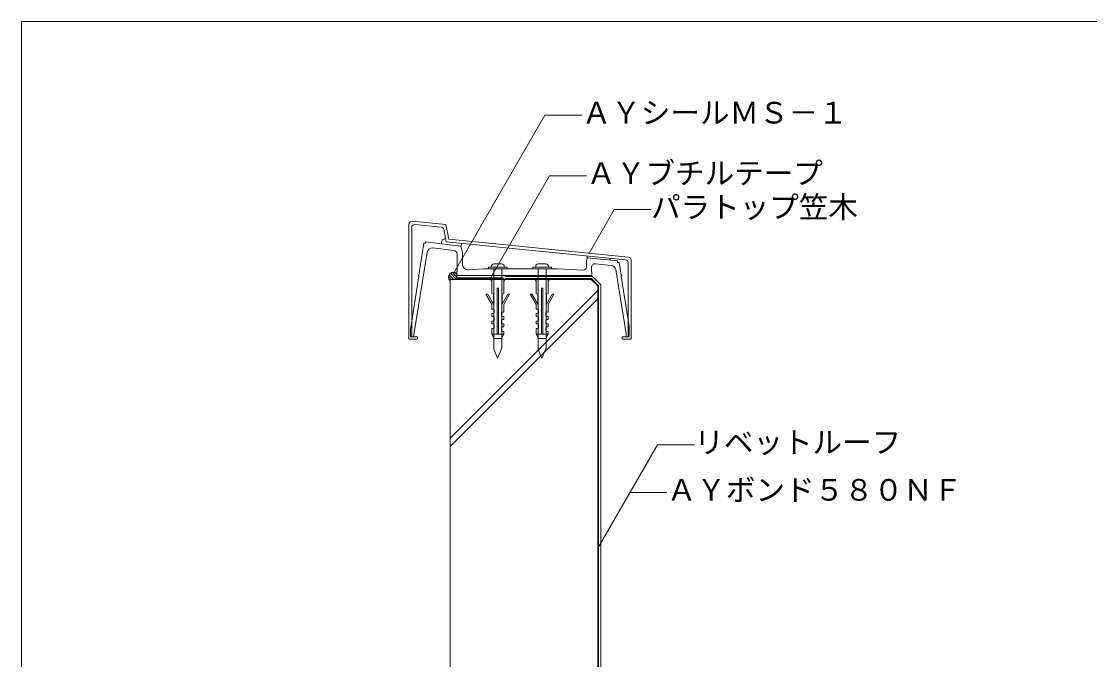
# Model space of a CAD drawing. Units: millimetres, scale not verified. Extents: x -675 to 675, y -471 to 460.
# Drawn here: x -675 to 48, y 28 to 460 of the extents above; entities that cross this region are included whole.
import ezdxf
from ezdxf.enums import TextEntityAlignment as Align

# ---------------------------------------------------------------- set-up
doc = ezdxf.new("R2010")
doc.units = ezdxf.units.MM
doc.header["$LTSCALE"] = 5
for name, color, linetype, lineweight in [('1-2_ハッチング', 4, 'Continuous', 9), ('1-4_リベットルーフ', 6, 'Continuous', 18), ('1-6_アンカー類', 4, 'Continuous', 9), ('1-7_設備', 3, 'Continuous', 18), ('1-A_元図・躯体', 7, 'Continuous', 18), ('1-B_その他', 5, 'Continuous', 18), ('1-C_アンカー類②', 4, 'Continuous', 9), ('E-E', 7, 'Continuous', 18), ('F-F', 7, 'Continuous', 18)]:
    doc.layers.add(name, color=color, linetype=linetype, lineweight=lineweight)
doc.styles.add('ＭＳ ゴシック', font='')
doc.styles.get('ＭＳ ゴシック').set_extended_font_data('MS Gothic')

msp = doc.modelspace()

# ---------------------------------------------------------------- linework, layer by layer
at = {"layer": '1-2_ハッチング'}
for p, q in [((-380.483, 285.459), (-384.582, 289.558)), ((-380.211, 286.954), (-383.465, 290.209)), ((-380.211, 288.722), (-381.833, 290.345)), ((-384.018, 285.459), (-385.695, 287.135)), ((-382.251, 285.459), (-385.347, 288.555))]:
    msp.add_line(p, q, dxfattribs=at)
msp.add_arc((-382.399, 286.926), 3.425, 50.282, 225.262, dxfattribs=at)
at = {"layer": '1-4_リベットルーフ'}
for p, q in [((-380.211, 287.959), (-349.233, 287.959)), ((-348.265, 286.105), (-348.774, 286.312)), ((-347.972, 287.605), (-348.481, 287.812)), ((-289.103, 285.959), (-347.513, 285.959)), ((-288.482, 287.459), (-347.22, 287.459)), ((-289.103, 285.959), (-284.311, 281.166)), ((-288.482, 287.459), (-282.811, 281.787)), ((-284.311, -52.575), (-284.311, 281.166)), ((-282.811, -52.575), (-282.811, 281.787))]:
    msp.add_line(p, q, dxfattribs=at)
msp.add_lwpolyline([(-380.211, 287.959), (-380.211, 286.459), (-349.526, 286.459)], dxfattribs=at)
msp.add_arc((-349.526, 284.459), 2, 67.92, 90, dxfattribs=at)
at = {"layer": '1-6_アンカー類'}
for p, q in [((-358.76, 293.658), (-346.261, 293.658)), ((-358.76, 293.658), (-358.76, 292.659)), ((-358.76, 292.659), (-346.261, 292.659)), ((-357.01, 293.959), (-357.01, 293.658)), ((-355.26, 292.659), (-355.26, 238.292)), ((-350.01, 295.959), (-355.01, 295.959)), ((-354.01, 292.609), (-354.01, 292.509)), ((-351.01, 292.609), (-351.01, 292.509)), ((-349.76, 292.659), (-349.76, 239.088)), ((-348.01, 293.959), (-348.01, 293.658)), ((-346.261, 293.658), (-346.261, 292.659)), ((-328.76, 293.608), (-316.261, 293.608)), ((-328.76, 293.608), (-328.76, 292.609)), ((-328.76, 292.609), (-316.261, 292.609)), ((-327.01, 293.909), (-327.01, 293.608)), ((-325.26, 292.609), (-325.26, 238.242)), ((-320.01, 295.909), (-325.01, 295.909)), ((-321.01, 292.609), (-321.01, 292.509)), ((-319.76, 292.609), (-319.76, 239.038)), ((-318.01, 293.909), (-318.01, 293.608)), ((-316.261, 293.608), (-316.261, 292.609)), ((-352.675, 232.05), (-349.76, 239.088)), ((-322.675, 232), (-319.76, 239.038)), ((-352.675, 232.05), (-355.26, 238.292)), ((-322.675, 232), (-325.26, 238.242))]:
    msp.add_line(p, q, dxfattribs=at)
msp.add_lwpolyline([(-321.01, 292.609), (-324.01, 292.609), (-324.01, 292.509)], dxfattribs=at)
for centre, start, end in [((-355.01, 293.959), 90, 180), ((-350.01, 293.959), 0, 90), ((-325.01, 293.909), 90, 180), ((-320.01, 293.909), 0, 90)]:
    msp.add_arc(centre, 2, start, end, dxfattribs=at)
at = {"layer": '1-7_設備'}
for p, q in [((-412.761, 245.459), (-412.761, 322.749)), ((-410.761, 320.539), (-410.761, 246.559)), ((-390.892, 320.762), (-408.562, 322.529)), ((-389.131, 319.172), (-387.426, 310.817)), ((-264.062, 300.491), (-385.761, 312.661)), ((-400.384, 303.76), (-409.511, 246.559)), ((-402.661, 309.93), (-405.947, 288.255)), ((-402.661, 309.93), (-401.667, 309.812)), ((-396.516, 306.684), (-382.216, 304.99)), ((-266.062, 298.681), (-387.426, 310.817)), ((-292.511, 297.959), (-292.011, 299.953)), ((-292.511, 293.741), (-292.511, 297.959)), ((-264.261, 296.691), (-264.261, 246.559)), ((-262.261, 245.459), (-262.261, 298.501)), ((-372.286, 291.896), (-362.261, 292.459)), ((-362.261, 292.459), (-354.01, 292.459)), ((-354.01, 292.659), (-351.011, 292.659)), ((-354.01, 292.659), (-354.01, 292.459)), ((-351.011, 292.659), (-351.011, 292.459)), ((-321.01, 292.609), (-321.01, 292.459)), ((-289.111, 293.488), (-289.111, 290.459)), ((-288.911, 290.259), (-289.111, 290.459)), ((-288.911, 290.259), (-288.911, 287.959)), ((-286.364, 295.976), (-275.82, 294.929)), ((-272.712, 292.018), (-265.511, 248.494)), ((-406.037, 287.662), (-411.511, 251.559)), ((-263.511, 253.559), (-268.904, 287.662)), ((-411.511, 251.559), (-411.511, 246.559)), ((-411.511, 246.559), (-409.511, 246.559)), ((-410.761, 246.559), (-406.761, 246.559)), ((-406.761, 245.459), (-406.761, 246.559)), ((-264.261, 246.559), (-268.261, 246.559)), ((-268.261, 245.459), (-268.261, 246.559)), ((-265.511, 248.494), (-265.511, 246.559)), ((-407.261, 244.959), (-412.261, 244.959)), ((-267.761, 244.959), (-262.761, 244.959))]:
    msp.add_line(p, q, dxfattribs=at)
for points in [[(-410.562, 324.739), (-387.761, 322.459), (-385.761, 312.661)], [(-377.511, 307.957), (-401.517, 310.801), (-401.667, 309.812)], [(-376.511, 295.889), (-376.511, 303.959), (-377.511, 307.957)], [(-380.011, 302.508), (-380.011, 290.959), (-380.211, 290.759), (-380.211, 287.959), (-288.911, 287.959)], [(-268.998, 288.255), (-270.349, 296.798), (-271.378, 296.9), (-271.539, 297.921), (-292.011, 299.953)], [(-321.01, 292.609), (-324.01, 292.609), (-324.01, 292.459), (-351.011, 292.459)], [(-294.591, 291.743), (-312.26, 292.459), (-321.01, 292.459)], [(-263.511, 253.559), (-263.511, 246.559), (-265.511, 246.559)]]:
    msp.add_lwpolyline(points, dxfattribs=at)
for centre, radius, start, end in [((-410.761, 322.749), 2, 84.29021, 180), ((-408.761, 320.539), 2, 84.2901, 180), ((-391.09, 318.772), 2, 11.53564, 84.28911), ((-388.226, 310.424), 2.365, 80.14207, 201.38539), ((-396.928, 303.209), 3.5, 83.24363, 170.93528), ((-382.511, 302.508), 2.5, 360, 83.24363), ((-379.122, 309.896), 2.365, 306.04117, 356.47701), ((-286.141, 300.076), 5.862, 168.32159, 181.21526), ((-282.422, 299.851), 5.862, 346.04002, 358.82635), ((-266.261, 296.691), 2, 360, 84.28911), ((-264.261, 298.501), 2, 360, 84.28911), ((-372.511, 295.889), 4, 180, 273.21316), ((-294.511, 293.741), 2, 267.68046, 360), ((-286.611, 293.488), 2.5, 84.33244, 180), ((-276.165, 291.446), 3.5, 9.39536, 84.33244), ((-405.992, 287.959), 0.3, 81.3787, 261.3787), ((-268.951, 287.959), 0.3, 278.98761, 98.98761), ((-412.261, 245.459), 0.5, 180, 270), ((-407.261, 245.459), 0.5, 270, 360), ((-267.761, 245.459), 0.5, 180, 270), ((-262.761, 245.459), 0.5, 270, 360)]:
    msp.add_arc(centre, radius, start, end, dxfattribs=at)
at = {"layer": '1-A_元図・躯体'}
for p, q in [((-384.811, 285.459), (-384.811, -314.024)), ((-289.311, 285.459), (-384.811, 285.459)), ((-289.311, 285.459), (-284.811, 280.959)), ((-384.811, 178.018), (-284.811, 278.018)), ((-284.811, -314.024), (-284.811, 280.959)), ((-384.811, 172.361), (-284.811, 272.361))]:
    msp.add_line(p, q, dxfattribs=at)
at = {"layer": '1-B_その他'}
for p, q in [((-380.211, 285.985), (-379.737, 286.459)), ((-380.211, 286.459), (-380.211, 285.459)), ((-359.238, 285.459), (-380.211, 285.459)), ((-379.853, 285.459), (-378.853, 286.459)), ((-378.969, 285.459), (-377.969, 286.459)), ((-378.085, 285.459), (-377.085, 286.459)), ((-377.201, 285.459), (-376.201, 286.459)), ((-376.317, 285.459), (-375.317, 286.459)), ((-375.433, 285.459), (-374.433, 286.459)), ((-374.549, 285.459), (-373.549, 286.459)), ((-373.666, 285.459), (-372.666, 286.459)), ((-372.782, 285.459), (-371.782, 286.459)), ((-371.898, 285.459), (-370.898, 286.459)), ((-371.014, 285.459), (-370.014, 286.459)), ((-370.13, 285.459), (-369.13, 286.459)), ((-369.246, 285.459), (-368.246, 286.459)), ((-368.362, 285.459), (-367.362, 286.459)), ((-367.478, 285.459), (-366.478, 286.459)), ((-366.594, 285.459), (-365.594, 286.459)), ((-365.711, 285.459), (-364.711, 286.459)), ((-364.827, 285.459), (-363.827, 286.459)), ((-363.943, 285.459), (-362.943, 286.459)), ((-363.059, 285.459), (-362.059, 286.459)), ((-362.175, 285.459), (-361.175, 286.459)), ((-361.291, 285.459), (-360.291, 286.459)), ((-360.407, 285.459), (-359.407, 286.459)), ((-359.523, 285.459), (-358.523, 286.459)), ((-358.639, 285.459), (-357.639, 286.459)), ((-357.756, 285.459), (-356.756, 286.459)), ((-356.872, 285.459), (-355.872, 286.459)), ((-355.988, 285.459), (-354.988, 286.459)), ((-355.104, 285.459), (-354.104, 286.459)), ((-354.22, 285.459), (-353.22, 286.459)), ((-353.336, 285.459), (-352.336, 286.459)), ((-352.452, 285.459), (-351.452, 286.459)), ((-351.568, 285.459), (-350.568, 286.459)), ((-350.685, 285.459), (-350.211, 285.933))]:
    msp.add_line(p, q, dxfattribs=at)
msp.add_lwpolyline([(-380.211, 285.459), (-350.211, 285.459), (-350.211, 286.459), (-380.211, 286.459)], dxfattribs=at)
at = {"layer": '1-C_アンカー類②'}
for p, q in [((-356.51, 283.668), (-357.192, 285.459)), ((-357.192, 285.459), (-347.829, 285.459)), ((-356.51, 285.459), (-356.51, 275.807)), ((-348.511, 283.668), (-347.829, 285.459)), ((-348.511, 285.459), (-348.511, 275.807)), ((-326.51, 283.668), (-327.192, 285.459)), ((-327.192, 285.459), (-317.829, 285.459)), ((-326.51, 285.459), (-326.51, 275.807)), ((-318.511, 283.668), (-317.829, 285.459)), ((-318.511, 285.459), (-318.511, 275.807)), ((-359.358, 275.459), (-360.511, 275.459)), ((-360.511, 275.459), (-356.51, 268.458)), ((-359.358, 275.459), (-355.511, 268.725)), ((-355.511, 275.459), (-356.51, 275.807)), ((-355.511, 275.459), (-355.511, 268.725)), ((-353.011, 279.459), (-352.011, 279.459)), ((-353.011, 279.459), (-353.011, 248.259)), ((-352.011, 279.459), (-352.011, 248.259)), ((-349.511, 275.459), (-348.511, 275.807)), ((-345.663, 275.459), (-349.511, 268.725)), ((-349.511, 275.459), (-349.511, 268.725)), ((-344.511, 275.459), (-348.511, 268.458)), ((-345.663, 275.459), (-344.511, 275.459)), ((-329.358, 275.459), (-330.511, 275.459)), ((-330.511, 275.459), (-326.51, 268.458)), ((-329.358, 275.459), (-325.511, 268.725)), ((-325.511, 275.459), (-326.51, 275.807)), ((-325.511, 275.459), (-325.511, 268.725)), ((-323.011, 279.459), (-322.011, 279.459)), ((-323.011, 279.459), (-323.011, 248.259)), ((-322.011, 279.459), (-322.011, 248.259)), ((-319.511, 275.459), (-318.511, 275.807)), ((-315.663, 275.459), (-319.511, 268.725)), ((-319.511, 275.459), (-319.511, 268.725)), ((-314.511, 275.459), (-318.511, 268.458)), ((-315.663, 275.459), (-314.511, 275.459)), ((-356.51, 268.458), (-356.51, 265.259)), ((-348.511, 268.458), (-348.511, 263.259)), ((-326.51, 268.458), (-326.51, 265.259)), ((-318.511, 268.458), (-318.511, 263.259)), ((-355.511, 265.259), (-356.51, 265.259)), ((-355.511, 262.259), (-356.51, 262.259)), ((-356.51, 262.259), (-356.51, 260.259)), ((-355.511, 265.259), (-355.011, 264.759)), ((-355.011, 262.759), (-355.511, 262.259)), ((-355.011, 264.759), (-355.011, 262.759)), ((-349.511, 263.259), (-350.011, 262.759)), ((-350.011, 262.759), (-350.011, 260.759)), ((-350.011, 260.759), (-349.511, 260.259)), ((-349.511, 263.259), (-348.511, 263.259)), ((-325.511, 265.259), (-326.51, 265.259)), ((-325.511, 262.259), (-326.51, 262.259)), ((-326.51, 262.259), (-326.51, 260.259)), ((-325.511, 265.259), (-325.011, 264.759)), ((-325.011, 262.759), (-325.511, 262.259)), ((-325.011, 264.759), (-325.011, 262.759)), ((-319.511, 263.259), (-320.011, 262.759)), ((-320.011, 262.759), (-320.011, 260.759)), ((-320.011, 260.759), (-319.511, 260.259)), ((-319.511, 263.259), (-318.511, 263.259)), ((-355.511, 260.259), (-356.51, 260.259)), ((-355.511, 257.259), (-356.51, 257.259)), ((-356.51, 257.259), (-356.51, 255.259)), ((-355.511, 255.259), (-356.51, 255.259)), ((-355.011, 257.759), (-355.511, 257.259)), ((-355.511, 255.259), (-355.011, 254.759)), ((-355.011, 254.759), (-355.011, 252.759)), ((-349.511, 258.259), (-350.011, 257.759)), ((-350.011, 257.759), (-350.011, 255.759)), ((-350.011, 255.759), (-349.511, 255.259)), ((-349.511, 253.259), (-350.011, 252.759)), ((-349.511, 260.259), (-348.511, 260.259)), ((-349.511, 258.259), (-348.511, 258.259)), ((-349.511, 255.259), (-348.511, 255.259)), ((-349.511, 253.259), (-348.511, 253.259)), ((-348.511, 260.259), (-348.511, 258.259)), ((-348.511, 255.259), (-348.511, 253.259)), ((-325.511, 260.259), (-326.51, 260.259)), ((-325.511, 257.259), (-326.51, 257.259)), ((-326.51, 257.259), (-326.51, 255.259)), ((-325.511, 255.259), (-326.51, 255.259)), ((-325.011, 257.759), (-325.511, 257.259)), ((-325.511, 255.259), (-325.011, 254.759)), ((-325.011, 254.759), (-325.011, 252.759)), ((-319.511, 258.259), (-320.011, 257.759)), ((-320.011, 257.759), (-320.011, 255.759)), ((-320.011, 255.759), (-319.511, 255.259)), ((-319.511, 253.259), (-320.011, 252.759)), ((-319.511, 260.259), (-318.511, 260.259)), ((-319.511, 258.259), (-318.511, 258.259)), ((-319.511, 255.259), (-318.511, 255.259)), ((-319.511, 253.259), (-318.511, 253.259)), ((-318.511, 260.259), (-318.511, 258.259)), ((-318.511, 255.259), (-318.511, 253.259)), ((-355.511, 252.259), (-356.51, 252.259)), ((-356.51, 252.259), (-356.51, 248.259)), ((-356.51, 248.259), (-348.511, 248.259)), ((-356.51, 248.259), (-355.011, 245.459)), ((-355.011, 252.759), (-355.511, 252.259)), ((-350.011, 252.759), (-350.011, 250.759)), ((-350.011, 250.759), (-349.511, 250.259)), ((-348.511, 248.259), (-350.011, 245.459)), ((-349.511, 250.259), (-348.511, 250.259)), ((-348.511, 250.259), (-348.511, 248.259)), ((-325.511, 252.259), (-326.51, 252.259)), ((-326.51, 252.259), (-326.51, 248.259)), ((-326.51, 248.259), (-318.511, 248.259)), ((-326.51, 248.259), (-325.011, 245.459)), ((-325.011, 252.759), (-325.511, 252.259)), ((-320.011, 252.759), (-320.011, 250.759)), ((-320.011, 250.759), (-319.511, 250.259)), ((-318.511, 248.259), (-320.011, 245.459)), ((-319.511, 250.259), (-318.511, 250.259)), ((-318.511, 250.259), (-318.511, 248.259)), ((-355.011, 245.459), (-350.011, 245.459)), ((-325.011, 245.459), (-320.011, 245.459))]:
    msp.add_line(p, q, dxfattribs=at)
for points in [[(-355.511, 260.259), (-355.011, 259.759), (-355.011, 257.759)], [(-325.511, 260.259), (-325.011, 259.759), (-325.011, 257.759)]]:
    msp.add_lwpolyline(points, dxfattribs=at)
at = {"layer": 'E-E'}
for p, q in [((-320.665, 396.489), (-382.698, 289.044)), ((-320.665, 396.489), (-295.665, 396.489)), ((-317.484, 355.578), (-357.311, 286.595)), ((-317.484, 355.578), (-292.484, 355.578)), ((-273.721, 332.65), (-290.955, 302.8)), ((-273.721, 332.65), (-248.721, 332.65)), ((-244.46, 173.527), (-284.811, 103.637)), ((-244.46, 173.527), (-219.46, 173.527)), ((-263.063, 141.304), (-238.063, 141.304))]:
    msp.add_line(p, q, dxfattribs=at)
at = {"layer": 'F-F'}
msp.add_line((-675, 460), (-675, -440), dxfattribs=at)
msp.add_lwpolyline([(-675, 460), (675, 460), (675, -440), (-675, -440)], dxfattribs=at)

# ---------------------------------------------------------------- texts
at = {"layer": 'E-E', "style": 'ＭＳ ゴシック'}
for s, p in [('ＡＹシールＭＳ－１', (-295.665, 386.489)), ('ＡＹブチルテープ', (-292.484, 345.578)), ('パラトップ笠木', (-248.721, 322.65)), ('リベットルーフ', (-219.46, 163.527)), ('ＡＹボンド５８０ＮＦ', (-238.063, 131.304))]:
    msp.add_text(s, height=14.66, dxfattribs=at).set_placement(p, align=Align.BOTTOM_LEFT)

doc.saveas('drawing.dxf')
